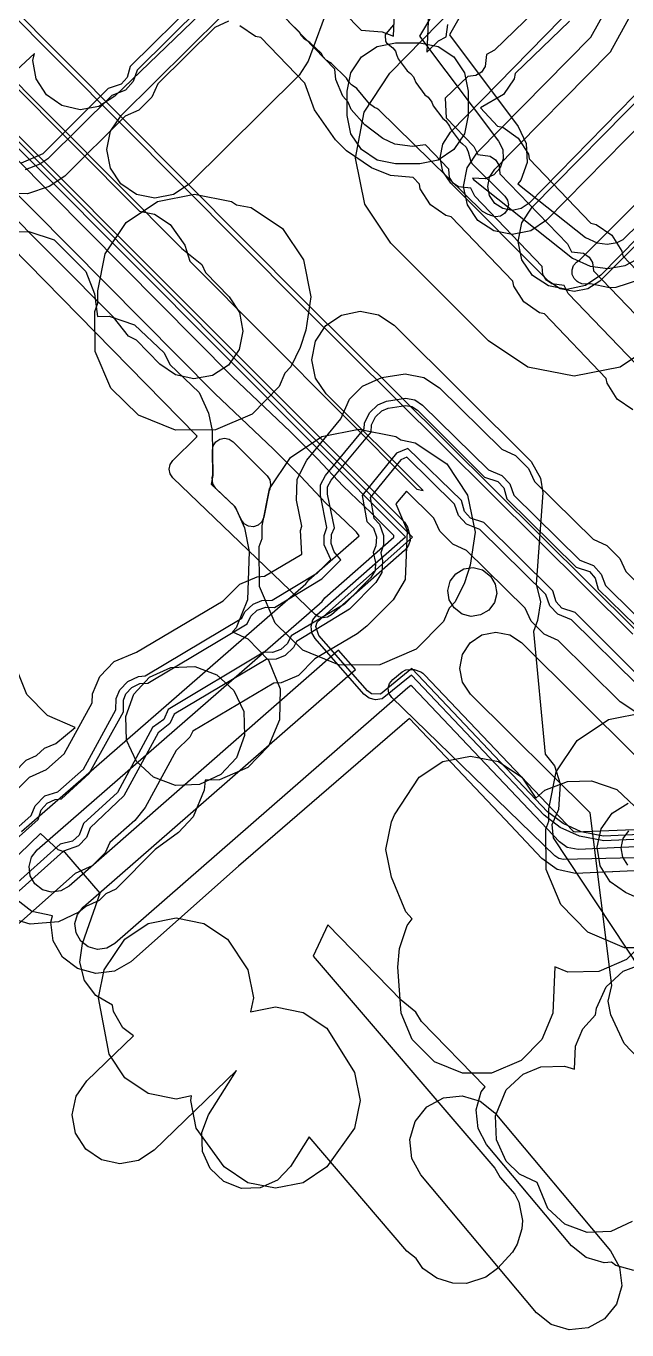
# Model space of a CAD drawing. Header units: metres. Extents: x -2677 to -840, y 169 to 1487.
# Drawn here: x -2262.6 to -2237.8, y 219.5 to 273.4 of the extents above; entities that cross this region are included whole.
import ezdxf

# ---------------------------------------------------------------- set-up
doc = ezdxf.new("R2010")
doc.units = ezdxf.units.M
for name, color, linetype in [('AI_GREENING_ALLOWED_ZONE', 4, 'Continuous'), ('AI_GREENING_EXCLUSIONS', 1, 'Continuous'), ('AI_GREENING_LAWN', 82, 'Continuous')]:
    doc.layers.add(name, color=color, linetype=linetype)

msp = doc.modelspace()

# ---------------------------------------------------------------- linework, layer by layer
at = {"layer": 'AI_GREENING_ALLOWED_ZONE'}
msp.add_lwpolyline([(-2254.936, 255.841), (-2254.9, 256.034), (-2254.793, 256.198), (-2254.631, 256.308), (-2254.438, 256.348), (-2254.245, 256.31), (-2254.082, 256.201), (-2252.673, 254.786), (-2252.565, 254.624), (-2252.527, 254.433), (-2252.565, 254.242), (-2252.582, 254.2), (-2252.804, 253.086), (-2252.886, 252.894), (-2253.04, 252.753), (-2253.238, 252.686), (-2253.445, 252.707), (-2253.627, 252.81), (-2253.75, 252.978), (-2253.966, 253.457), (-2254.022, 253.536), (-2254.787, 254.26), (-2254.918, 254.464), (-2254.937, 254.705), (-2254.925, 254.778), (-2254.922, 254.822), (-2254.936, 255.841)], close=True, dxfattribs=at)
at = {"layer": 'AI_GREENING_EXCLUSIONS'}
for points in [[(-2325.713, 336.745), (-2251.257, 261.866), (-2237.542, 248.241)], [(-2325.578, 336.893), (-2251.116, 262.007), (-2237.407, 248.388)], [(-2244.317, 274.451), (-2245.13, 273.036), (-2242.296, 269.235), (-2241.961, 268.53), (-2241.921, 267.751), (-2242.182, 267.016), (-2242.311, 266.872), (-2239.507, 264.654), (-2239.03, 264.429), (-2238.61, 264.373), (-2238.192, 264.447), (-2237.954, 264.572), (-2200.508, 301.25)], [(-2216.703, 280.114), (-2236.444, 260.373), (-2238.066, 259.289), (-2239.98, 258.909), (-2241.893, 259.29), (-2243.515, 260.374), (-2247.556, 264.415), (-2248.634, 266.025), (-2249.02, 267.924), (-2248.655, 269.826), (-2247.593, 271.448), (-2227.998, 291.465)], [(-2234.856, 240.063), (-2238.762, 239.891), (-2239.679, 240.065), (-2240.428, 240.405), (-2241.074, 240.891), (-2246.69, 246.828), (-2247.98, 245.753), (-2248.361, 245.778), (-2248.516, 245.896), (-2250.531, 248.191), (-2250.654, 248.553), (-2250.603, 248.742), (-2246.658, 252.257), (-2284.986, 290.743)], [(-2235.04, 239.854), (-2238.754, 239.692), (-2239.759, 239.882), (-2240.547, 240.244), (-2241.219, 240.754), (-2246.703, 246.551), (-2247.916, 245.563), (-2248.187, 245.528), (-2248.45, 245.598), (-2248.666, 245.764), (-2250.681, 248.059), (-2250.818, 248.296), (-2250.853, 248.566), (-2250.783, 248.83), (-2250.617, 249.047), (-2246.95, 252.266), (-2284.989, 290.462)], [(-2245.145, 275.05), (-2246.377, 272.98), (-2243.098, 268.637), (-2242.93, 268.285), (-2242.91, 267.895), (-2243.041, 267.528), (-2243.302, 267.238), (-2243.654, 267.07), (-2244.182, 267.099), (-2244.144, 267.044), (-2244.144, 267.044), (-2240.038, 263.799), (-2239.316, 263.458), (-2238.588, 263.362), (-2237.865, 263.489), (-2237.401, 263.733), (-2211.428, 289.118)], [(-2219.168, 282.599), (-2238.919, 262.848), (-2239.405, 262.523), (-2239.98, 262.409), (-2240.554, 262.523), (-2241.04, 262.848), (-2245.081, 266.889), (-2245.404, 267.372), (-2245.52, 267.942), (-2245.41, 268.513), (-2245.092, 268.999), (-2225.497, 289.017)], [(-2269.367, 277.432), (-2256.203, 264.191), (-2255.376, 263.525), (-2255.218, 263.196), (-2254.243, 262.198), (-2253.817, 261.544), (-2253.673, 260.777), (-2253.834, 260.014), (-2254.275, 259.37), (-2254.929, 258.944), (-2255.696, 258.8), (-2256.459, 258.961), (-2257.103, 259.402), (-2258.077, 260.399), (-2258.401, 260.563), (-2259.019, 261.351), (-2273.574, 275.989)], [(-2269.367, 277.432), (-2256.203, 264.191), (-2255.376, 263.525), (-2255.218, 263.196), (-2254.243, 262.198), (-2253.817, 261.544), (-2253.673, 260.777), (-2253.834, 260.014), (-2254.275, 259.37), (-2254.929, 258.944), (-2255.696, 258.8), (-2256.459, 258.961), (-2257.103, 259.402), (-2258.077, 260.399), (-2258.401, 260.563), (-2259.019, 261.351), (-2273.574, 275.989)], [(-2249.178, 276.802), (-2250.968, 271.945), (-2251.343, 271.362), (-2255.892, 266.851), (-2256.542, 266.421), (-2257.308, 266.272), (-2258.073, 266.427), (-2258.72, 266.864), (-2259.151, 267.515), (-2259.299, 268.281), (-2259.144, 269.045), (-2258.707, 269.692), (-2254.536, 273.826)], [(-2250.905, 275.407), (-2248.776, 273.22), (-2247.916, 273.161), (-2247.443, 272.974), (-2247.322, 275.823)], [(-2254.004, 275.272), (-2258.972, 270.493), (-2259.629, 270.072), (-2260.397, 269.935), (-2261.16, 270.102), (-2261.8, 270.548), (-2262.221, 271.205), (-2262.358, 271.973), (-2262.297, 272.252), (-2263.402, 271.219), (-2257.943, 265.742), (-2257.334, 265.619), (-2256.686, 265.185), (-2256.068, 264.328), (-2255.872, 263.663), (-2246.48, 254.239), (-2246.212, 254.185), (-2250.231, 258.176), (-2250.667, 258.824), (-2250.822, 259.588), (-2250.672, 260.354), (-2250.241, 261.005), (-2249.594, 261.441), (-2248.829, 261.595), (-2248.063, 261.446), (-2247.413, 261.015), (-2241.747, 255.379), (-2241.365, 254.699), (-2241.266, 254.086), (-2241.553, 250.303), (-2241.373, 249.573), (-2241.491, 248.802), (-2241.656, 248.347), (-2241.176, 243.277), (-2240.784, 242.795), (-2240.56, 242.047), (-2240.628, 240.993), (-2240.9, 240.355), (-2240.848, 239.811), (-2236.61, 233.418)], [(-2245.935, 275.494), (-2246.07, 272.312), (-2245.589, 272.781), (-2245.261, 272.948), (-2245.202, 273.454)], [(-2240.786, 274.807), (-2243.267, 272.39), (-2243.594, 272.223), (-2243.654, 271.717), (-2243.809, 271.492), (-2244.038, 271.343), (-2244.377, 271.309), (-2245.305, 270.405), (-2245.261, 269.595), (-2244.118, 268.405), (-2243.953, 268.077), (-2243.447, 268.014), (-2243.223, 267.857), (-2243.076, 267.627), (-2243.043, 267.288), (-2240.254, 264.387), (-2240.089, 264.058), (-2239.584, 263.995), (-2239.36, 263.839), (-2239.212, 263.609), (-2239.18, 263.269), (-2236.391, 260.368)], [(-2236.234, 270.322), (-2241.125, 265.366), (-2241.771, 264.928), (-2242.535, 264.771), (-2243.302, 264.918), (-2243.302, 264.918), (-2243.953, 265.347), (-2244.391, 265.993), (-2244.549, 266.758), (-2244.401, 267.524), (-2243.972, 268.176), (-2239.279, 272.932), (-2238.367, 274.601)], [(-2235.331, 239.541), (-2239.816, 239.338), (-2240.269, 239.424), (-2240.587, 239.65), (-2246.656, 246.065), (-2246.724, 246.114), (-2246.859, 246.025), (-2258.964, 235.448), (-2259.302, 235.254), (-2259.689, 235.204), (-2260.066, 235.305), (-2260.375, 235.544), (-2260.569, 235.882), (-2260.619, 236.269), (-2260.518, 236.645), (-2260.28, 236.955), (-2249.02, 246.786), (-2249.717, 247.58), (-2260.859, 237.814), (-2261.197, 237.62), (-2261.584, 237.569), (-2261.961, 237.671), (-2262.27, 237.91), (-2262.464, 238.248), (-2262.514, 238.635), (-2262.412, 239.012), (-2262.174, 239.321), (-2250.399, 249.588), (-2250.283, 249.74), (-2247.427, 252.247), (-2247.425, 252.317), (-2248.367, 253.259), (-2249.53, 254.36), (-2250.593, 255.487), (-2251.71, 256.606), (-2254.119, 258.896), (-2269.146, 274.055)], [(-2255.542, 274.491), (-2258.333, 271.724), (-2258.459, 271.264), (-2258.701, 270.995), (-2259.249, 270.816), (-2261.952, 268.108), (-2262.837, 267.727)], [(-2255.385, 274.196), (-2258.039, 271.566), (-2258.21, 271.096), (-2258.534, 270.746), (-2259.093, 270.522), (-2261.74, 267.895), (-2262.066, 267.68), (-2262.681, 267.453)], [(-2236.87, 271.141), (-2241.837, 266.069), (-2242.16, 265.85), (-2242.542, 265.771), (-2242.925, 265.845), (-2242.925, 265.845), (-2243.251, 266.059), (-2243.47, 266.382), (-2243.549, 266.764), (-2243.475, 267.147), (-2243.26, 267.473), (-2238.468, 272.33), (-2237.334, 274.407)], [(-2254.267, 273.592), (-2254.83, 273.335), (-2257.187, 271), (-2257.434, 270.457), (-2257.975, 269.917), (-2258.538, 269.661), (-2261.037, 267.185), (-2261.687, 266.754), (-2262.58, 266.453), (-2263.469, 266.473)], [(-2237.435, 259.434), (-2240.224, 262.335), (-2240.389, 262.664), (-2240.894, 262.727), (-2241.118, 262.883), (-2241.266, 263.113), (-2241.298, 263.453), (-2244.087, 266.354), (-2244.252, 266.682), (-2244.758, 266.746), (-2244.982, 266.902), (-2245.129, 267.132), (-2245.162, 267.471), (-2246.125, 268.474), (-2246.666, 268.408), (-2247.384, 268.514), (-2247.883, 268.748), (-2248.629, 269.303), (-2249.195, 269.938), (-2249.326, 270.243), (-2249.544, 270.491), (-2249.824, 271.186), (-2249.865, 271.615), (-2251.967, 273.774)], [(-2240.165, 273.598), (-2242.413, 271.425), (-2242.46, 271.204), (-2242.902, 270.561), (-2243.852, 270.005), (-2243.146, 269.253), (-2242.926, 269.205), (-2242.286, 268.758), (-2241.865, 268.101), (-2241.83, 267.901), (-2239.283, 265.234), (-2239.063, 265.186), (-2238.423, 264.74), (-2238.002, 264.083), (-2237.966, 263.883), (-2235.419, 261.216)], [(-2262.832, 240.074), (-2251.07, 250.324), (-2250.942, 250.491), (-2248.869, 252.312), (-2248.975, 252.454), (-2249.442, 252.921), (-2250.248, 253.664), (-2251.295, 254.775), (-2252.413, 255.894), (-2254.829, 258.192), (-2269.855, 273.349)], [(-2237.552, 257.518), (-2238.192, 257.964), (-2238.613, 258.621), (-2238.648, 258.821), (-2241.195, 261.488), (-2241.415, 261.536), (-2242.055, 261.982), (-2242.476, 262.64), (-2242.512, 262.839), (-2245.059, 265.506), (-2245.279, 265.555), (-2245.919, 266.001), (-2246.34, 266.658), (-2246.375, 266.858), (-2246.639, 267.132), (-2247.569, 267.214), (-2248.359, 267.528), (-2249.385, 268.237), (-2249.843, 268.683), (-2250.713, 269.923), (-2251.111, 271.031), (-2252.933, 272.92), (-2253.153, 272.967), (-2253.796, 273.409)], [(-2233.46, 268.6), (-2238.867, 263.094), (-2239.513, 262.656), (-2240.277, 262.499), (-2241.043, 262.646), (-2241.695, 263.075), (-2242.133, 263.721), (-2242.29, 264.485), (-2242.143, 265.252), (-2241.714, 265.903), (-2236.869, 270.813)], [(-2263.26, 264.878), (-2262.525, 264.898), (-2261.475, 264.546), (-2260.165, 263.241), (-2259.804, 262.312), (-2259.679, 261.381), (-2259.205, 261.394), (-2258.155, 261.042), (-2256.931, 259.883), (-2256.699, 259.391), (-2255.483, 258.24), (-2255.097, 257.384), (-2254.942, 256.665), (-2254.922, 254.8), (-2254.98, 254.443), (-2253.986, 253.502), (-2253.601, 252.646), (-2253.418, 251.657), (-2253.484, 249.665), (-2253.954, 248.5), (-2254.098, 248.334), (-2253.474, 248.052), (-2252.61, 247.162), (-2252.137, 245.982), (-2252.156, 244.697), (-2252.61, 243.614), (-2253.474, 242.724), (-2254.636, 242.217), (-2255.237, 242.197), (-2255.27, 241.787), (-2255.732, 240.691), (-2256.336, 240.034), (-2257.305, 239.333), (-2258.927, 237.695), (-2259.338, 237.502), (-2259.617, 237.224), (-2260.165, 236.98), (-2260.452, 236.738), (-2261.295, 236.345), (-2262.47, 236.24), (-2263.6, 236.594)], [(-2263.039, 241.786), (-2262.499, 242.326), (-2261.795, 242.641), (-2261.059, 243.294), (-2259.907, 245.405), (-2259.887, 245.774), (-2259.585, 246.497), (-2259.585, 246.497), (-2258.991, 247.116), (-2258.073, 247.492), (-2254.483, 249.624), (-2253.804, 250.313), (-2253.082, 250.615), (-2252.784, 250.634), (-2251.242, 251.551), (-2251.298, 252.527), (-2251.241, 252.714), (-2251.452, 253.783), (-2251.429, 254.659), (-2251.034, 255.442), (-2249.626, 257.15), (-2249.269, 257.961), (-2248.728, 258.502), (-2247.927, 258.857), (-2246.958, 259.006), (-2246.191, 258.859), (-2245.54, 258.43), (-2242.971, 255.895), (-2242.402, 255.637), (-2241.862, 255.097), (-2241.616, 254.559), (-2239.19, 252.164), (-2238.621, 251.906), (-2238.08, 251.366), (-2237.835, 250.828), (-2235.993, 249.01)], [(-2265.134, 238.341), (-2262.423, 240.744), (-2262.264, 241.147), (-2261.861, 241.55), (-2261.319, 241.721), (-2260.264, 242.662), (-2258.927, 245.11), (-2258.907, 245.576), (-2258.756, 245.938), (-2258.756, 245.938), (-2258.432, 246.287), (-2257.992, 246.492), (-2257.719, 246.511), (-2253.72, 248.909), (-2253.594, 249.16), (-2253.245, 249.483), (-2252.884, 249.635), (-2252.469, 249.654), (-2250.59, 250.775), (-2250.033, 251.335), (-2250.318, 251.934), (-2250.318, 252.329), (-2250.205, 252.651), (-2250.471, 253.977), (-2250.46, 254.415), (-2250.262, 254.806), (-2248.664, 256.738), (-2248.644, 256.962), (-2248.44, 257.402), (-2248.09, 257.726), (-2247.729, 257.877), (-2246.951, 258.006), (-2246.568, 257.932), (-2246.242, 257.718), (-2243.523, 255.032), (-2242.961, 254.808), (-2242.637, 254.458), (-2242.467, 253.991), (-2239.741, 251.301), (-2239.18, 251.077), (-2238.856, 250.727), (-2238.685, 250.26), (-2236.361, 247.969)], [(-2265.049, 237.986), (-2262.14, 240.569), (-2262.015, 240.98), (-2261.772, 241.248), (-2261.44, 241.407), (-2261.173, 241.427), (-2260.026, 242.472), (-2258.608, 245.033), (-2258.613, 245.517), (-2258.613, 245.517), (-2258.507, 245.77), (-2258.265, 246.038), (-2257.932, 246.198), (-2257.606, 246.217), (-2253.499, 248.675), (-2253.346, 248.992), (-2253.077, 249.235), (-2252.727, 249.36), (-2252.373, 249.345), (-2250.404, 250.536), (-2249.63, 251.316), (-2249.899, 251.643), (-2250.024, 251.993), (-2250.004, 252.367), (-2249.883, 252.643), (-2250.177, 254.035), (-2250.169, 254.341), (-2250.03, 254.615), (-2248.37, 256.599), (-2248.35, 256.902), (-2248.191, 257.235), (-2247.922, 257.477), (-2247.669, 257.583), (-2246.949, 257.706), (-2246.681, 257.654), (-2246.453, 257.504), (-2243.679, 254.738), (-2243.129, 254.559), (-2242.886, 254.29), (-2242.761, 253.832), (-2239.898, 251.007), (-2239.347, 250.828), (-2239.105, 250.559), (-2238.979, 250.101), (-2236.434, 247.619)], [(-2237.16, 246.368), (-2239.934, 249.135), (-2240.484, 249.314), (-2240.726, 249.582), (-2240.852, 250.04), (-2243.715, 252.866), (-2244.265, 253.045), (-2244.508, 253.313), (-2244.633, 253.771), (-2246.848, 255.927), (-2247.323, 255.73), (-2248.739, 253.981), (-2248.546, 252.907), (-2248.277, 252.62), (-2248.152, 252.27), (-2248.171, 251.896), (-2248.293, 251.62), (-2248.193, 251.212), (-2248.21, 250.874), (-2248.383, 250.584), (-2249.473, 249.487), (-2251.678, 248.173), (-2251.831, 247.856), (-2252.1, 247.613), (-2252.45, 247.488), (-2252.804, 247.503), (-2256.763, 245.129), (-2256.939, 244.713), (-2257.411, 244.386), (-2258.855, 241.695), (-2260.268, 240.413), (-2260.447, 239.923), (-2260.716, 239.68), (-2261.236, 239.555), (-2263.94, 237.127)], [(-2237.37, 246.155), (-2240.09, 248.84), (-2240.651, 249.065), (-2240.975, 249.414), (-2241.146, 249.882), (-2243.871, 252.571), (-2244.433, 252.796), (-2244.756, 253.145), (-2244.927, 253.613), (-2246.899, 255.556), (-2247.136, 255.457), (-2248.417, 253.899), (-2248.252, 253.037), (-2248.028, 252.788), (-2247.858, 252.329), (-2247.858, 251.934), (-2247.971, 251.612), (-2247.899, 251.27), (-2247.923, 250.787), (-2248.171, 250.372), (-2249.261, 249.275), (-2251.457, 247.939), (-2251.583, 247.688), (-2251.932, 247.364), (-2252.293, 247.213), (-2252.708, 247.194), (-2256.509, 244.931), (-2256.691, 244.545), (-2257.171, 244.167), (-2258.592, 241.551), (-2259.985, 240.237), (-2260.145, 239.835), (-2260.469, 239.485), (-2261.09, 239.261), (-2263.713, 236.928)], [(-2237.421, 245.014), (-2238.073, 245.443), (-2240.641, 247.977), (-2241.21, 248.236), (-2241.751, 248.776), (-2241.996, 249.314), (-2244.423, 251.708), (-2244.992, 251.967), (-2245.532, 252.507), (-2245.777, 253.045), (-2246.907, 254.16), (-2247.345, 253.629), (-2246.878, 252.527), (-2246.966, 250.498), (-2247.461, 249.667), (-2248.551, 248.57), (-2248.948, 248.261), (-2250.694, 247.224), (-2251.373, 246.535), (-2252.095, 246.233), (-2252.393, 246.214), (-2255.742, 244.224), (-2255.862, 243.986), (-2256.43, 243.427), (-2257.714, 241.072), (-2258.143, 240.534), (-2259.171, 239.621), (-2259.369, 239.196), (-2259.909, 238.656), (-2260.614, 238.341), (-2262.956, 236.263)], [(-2236.982, 230.35), (-2237.91, 231.313), (-2238.453, 232.491), (-2238.569, 233.064), (-2238.411, 233.71), (-2239.32, 240.855), (-2239.32, 240.855), (-2244.265, 245.765), (-2244.592, 246.25), (-2244.708, 246.824), (-2244.596, 247.399), (-2244.272, 247.886), (-2243.787, 248.213), (-2243.213, 248.329), (-2242.639, 248.217), (-2242.151, 247.894), (-2237.412, 243.188)], [(-2264.66, 240.967), (-2262.634, 243.023), (-2262.201, 243.225), (-2261.883, 243.525), (-2261.404, 243.725), (-2260.605, 244.375), (-2261.751, 244.871), (-2262.606, 245.749), (-2263.076, 246.914)], [(-2236.16, 235.272), (-2237.898, 235.272), (-2239.407, 235.919), (-2240.53, 237.063), (-2241.134, 238.508), (-2241.15, 240.169), (-2241.026, 240.505), (-2241.026, 241.018), (-2240.722, 242.549), (-2239.854, 243.846), (-2238.557, 244.714), (-2237.026, 245.018)], [(-2237.491, 238.457), (-2238.374, 238.412), (-2238.391, 238.413), (-2239.916, 238.338), (-2240.677, 238.511), (-2241.314, 238.963), (-2242.829, 240.579), (-2246.789, 244.751), (-2253.856, 238.647), (-2258.306, 234.695), (-2258.983, 234.306), (-2259.757, 234.206), (-2260.51, 234.409), (-2261.128, 234.886), (-2261.517, 235.562), (-2261.617, 236.336), (-2261.55, 236.585), (-2262.405, 236.775), (-2263.023, 237.252)], [(-2236.955, 235.659), (-2237.81, 234.782), (-2238.961, 234.284), (-2240.23, 234.267), (-2240.773, 234.477), (-2240.859, 232.563), (-2241.312, 231.48), (-2242.167, 230.603), (-2243.399, 230.088), (-2244.587, 230.088), (-2245.752, 230.558), (-2246.674, 231.48), (-2247.127, 232.563), (-2247.272, 234.464), (-2247.192, 235.239), (-2246.881, 236.186), (-2246.677, 236.47), (-2246.937, 236.75), (-2247.531, 238.187), (-2247.759, 239.335), (-2247.531, 240.483), (-2247.398, 240.771), (-2247.398, 240.771), (-2246.379, 242.32), (-2245.406, 242.971), (-2244.258, 243.199), (-2243.11, 242.971), (-2242.137, 242.32), (-2241.557, 241.452), (-2241.187, 241.795), (-2240.256, 242.145), (-2239.262, 242.172), (-2238.212, 241.82), (-2236.988, 240.661)], [(-2235.964, 236.709), (-2237.847, 237.552), (-2238.483, 238.004), (-2238.898, 238.665), (-2239.028, 239.434), (-2238.854, 240.195), (-2238.402, 240.831), (-2237.741, 241.246)], [(-2237.507, 221.915), (-2238.256, 222.132), (-2238.432, 222.273), (-2238.73, 222.241), (-2239.479, 222.46), (-2240.088, 222.948), (-2243.594, 227.131), (-2243.948, 227.789), (-2244.032, 228.565), (-2243.814, 229.314), (-2243.654, 229.516), (-2246.284, 232.227), (-2246.527, 232.603), (-2247.131, 233.1), (-2250.16, 236.223), (-2250.764, 234.925), (-2243.25, 226.155), (-2243.036, 225.773), (-2242.428, 225.083), (-2242.269, 224.75), (-2242.118, 223.996), (-2242.137, 223.646), (-2242.328, 223.007), (-2242.522, 222.677), (-2243.147, 222.002), (-2243.631, 221.643), (-2244.424, 221.39), (-2244.992, 221.4), (-2245.659, 221.609), (-2246.227, 222.008), (-2246.513, 222.422), (-2246.891, 222.72), (-2250.938, 227.444), (-2251.704, 226.226), (-2252.241, 225.659), (-2252.953, 225.341), (-2253.733, 225.319), (-2254.462, 225.598), (-2255.029, 226.134), (-2255.347, 226.847), (-2255.369, 227.627), (-2255.09, 228.356), (-2253.938, 230.188), (-2257.339, 226.895), (-2257.995, 226.472), (-2258.762, 226.332), (-2259.525, 226.497), (-2260.167, 226.941), (-2260.59, 227.596), (-2260.73, 228.364), (-2260.565, 229.127), (-2260.121, 229.769), (-2258.202, 231.626), (-2258.639, 231.962), (-2259.028, 232.638), (-2259.061, 232.892), (-2259.757, 233.294), (-2260.225, 233.918), (-2260.418, 234.674), (-2260.307, 235.447), (-2259.575, 237.525), (-2261.033, 239.227), (-2261.317, 239.319), (-2262.046, 239.995), (-2266.436, 235.744)], [(-2237.756, 238.69), (-2237.963, 239.021), (-2238.029, 239.405), (-2237.942, 239.786), (-2237.716, 240.104)], [(-2237.574, 223.944), (-2238.456, 223.534), (-2239.442, 223.495), (-2240.359, 223.836), (-2241.058, 224.484), (-2241.506, 225.558), (-2242.241, 225.906), (-2242.781, 226.446), (-2243.19, 227.328), (-2243.229, 228.314), (-2242.781, 229.39), (-2242.082, 230.037), (-2241.359, 230.339), (-2240.373, 230.378), (-2239.96, 230.248), (-2239.96, 230.248), (-2239.921, 231.196), (-2239.619, 231.919), (-2239.094, 232.495), (-2239.055, 232.776), (-2238.646, 233.658), (-2237.947, 234.305), (-2237.03, 234.646)]]:
    msp.add_lwpolyline(points, dxfattribs=at)
for points in [[(-2244.946, 268.286), (-2245.595, 267.852), (-2246.36, 267.7), (-2247.36, 267.7), (-2248.125, 267.852), (-2248.774, 268.286), (-2249.208, 268.935), (-2249.36, 269.7), (-2249.36, 270.7), (-2249.208, 271.465), (-2248.774, 272.114), (-2248.125, 272.548), (-2247.36, 272.7), (-2246.36, 272.7), (-2245.595, 272.548), (-2244.946, 272.114), (-2244.512, 271.465), (-2244.36, 270.7), (-2244.36, 269.7), (-2244.512, 268.935), (-2244.946, 268.286)], [(-2253.94, 266.003), (-2253.337, 265.884), (-2252.04, 265.016), (-2251.172, 263.719), (-2250.868, 262.188), (-2251.075, 260.817), (-2251.301, 260.092), (-2251.694, 259.302), (-2251.943, 259.035), (-2252.172, 258.486), (-2253.295, 257.342), (-2254.804, 256.695), (-2256.465, 256.679), (-2257.987, 257.299), (-2259.131, 258.422), (-2259.778, 259.931), (-2259.794, 261.592), (-2259.67, 261.928), (-2259.67, 262.441), (-2259.366, 263.972), (-2258.498, 265.269), (-2257.201, 266.137), (-2255.67, 266.441), (-2254.139, 266.137), (-2253.94, 266.003)], [(-2247.346, 256.414), (-2247.147, 256.28), (-2246.544, 256.161), (-2245.247, 255.293), (-2244.379, 253.996), (-2244.075, 252.465), (-2244.282, 251.094), (-2244.508, 250.369), (-2244.901, 249.579), (-2245.15, 249.312), (-2245.379, 248.763), (-2246.502, 247.619), (-2248.011, 246.972), (-2249.672, 246.956), (-2251.194, 247.576), (-2252.338, 248.699), (-2252.985, 250.208), (-2253.001, 251.869), (-2252.877, 252.205), (-2252.877, 252.718), (-2252.573, 254.249), (-2251.705, 255.546), (-2250.408, 256.414), (-2248.877, 256.718), (-2247.346, 256.414)], [(-2244.607, 249.074), (-2244.941, 249.33), (-2245.141, 249.665), (-2245.197, 250.051), (-2245.102, 250.429), (-2244.869, 250.742), (-2244.534, 250.942), (-2244.148, 250.999), (-2243.77, 250.903), (-2243.436, 250.647), (-2243.236, 250.312), (-2243.179, 249.926), (-2243.275, 249.548), (-2243.508, 249.235), (-2243.843, 249.035), (-2244.229, 248.978), (-2244.607, 249.074)], [(-2253.6, 244.05), (-2253.941, 243.133), (-2254.588, 242.434), (-2255.47, 242.025), (-2256.456, 241.986), (-2257.373, 242.327), (-2258.072, 242.974), (-2258.481, 243.856), (-2258.52, 244.842), (-2258.179, 245.759), (-2257.532, 246.458), (-2256.65, 246.867), (-2255.664, 246.906), (-2254.747, 246.565), (-2254.048, 245.918), (-2253.639, 245.036), (-2253.6, 244.05)], [(-2253.241, 233.203), (-2253.358, 232.617), (-2252.327, 232.822), (-2251.179, 232.594), (-2250.206, 231.943), (-2249.056, 230.106), (-2248.828, 228.958), (-2249.056, 227.81), (-2250.206, 226.205), (-2251.179, 225.554), (-2252.327, 225.326), (-2253.475, 225.554), (-2254.448, 226.205), (-2255.6, 227.81), (-2255.828, 228.958), (-2255.792, 229.14), (-2256.437, 229.012), (-2257.585, 229.24), (-2258.558, 229.891), (-2259.209, 230.864), (-2259.641, 233.203), (-2259.413, 234.351), (-2258.558, 235.629), (-2257.585, 236.28), (-2256.437, 236.508), (-2255.289, 236.28), (-2254.316, 235.629), (-2253.469, 234.351), (-2253.241, 233.203)], [(-2246.69, 226.558), (-2246.775, 227.334), (-2246.556, 228.083), (-2246.067, 228.691), (-2245.383, 229.066), (-2244.607, 229.151), (-2243.858, 228.932), (-2243.25, 228.443), (-2238.469, 222.741), (-2238.094, 222.057), (-2238.01, 221.281), (-2238.228, 220.532), (-2238.717, 219.924), (-2239.401, 219.549), (-2240.177, 219.464), (-2240.926, 219.683), (-2241.534, 220.171), (-2246.315, 225.874), (-2246.69, 226.558)]]:
    msp.add_lwpolyline(points, close=True, dxfattribs=at)
at = {"layer": 'AI_GREENING_LAWN'}
for points in [[(-2199.82, 299.51), (-2237.081, 263.019), (-2237.271, 262.902), (-2238.246, 262.575), (-2238.511, 262.56), (-2239.3, 262.731), (-2239.501, 262.718), (-2239.661, 262.734), (-2239.807, 262.8), (-2239.844, 262.824), (-2239.978, 262.954), (-2240.055, 263.124), (-2240.064, 263.311), (-2240.004, 263.487), (-2239.884, 263.63), (-2239.832, 263.658), (-2239.739, 263.725), (-2220.014, 283.45)], [(-2272.756, 278.658), (-2246.995, 252.877), (-2246.869, 252.663), (-2246.772, 252.328), (-2246.756, 252.122), (-2246.826, 251.927), (-2246.899, 251.808), (-2246.995, 251.695), (-2250.012, 249.045), (-2250.171, 248.951), (-2250.353, 248.921), (-2250.534, 248.959), (-2250.688, 249.06), (-2256.571, 254.703), (-2256.684, 254.867), (-2256.725, 255.061), (-2256.686, 255.256), (-2256.575, 255.421), (-2255.591, 256.39), (-2255.567, 256.424), (-2255.59, 256.459), (-2286.946, 288.441)], [(-2247.445, 273.442), (-2247.768, 273.075), (-2247.791, 273.033), (-2247.796, 272.985), (-2247.775, 272.779), (-2247.762, 272.735), (-2247.733, 272.699), (-2247.48, 272.49), (-2247.364, 272.35), (-2247.305, 272.178), (-2247.3, 272.149), (-2247.254, 272.037), (-2246.878, 271.536), (-2246.748, 271.435), (-2246.622, 271.292), (-2246.597, 271.22), (-2246.591, 271.222), (-2246.52, 271.053), (-2246.145, 270.552), (-2246.018, 270.454), (-2245.858, 270.239), (-2245.8, 270.089), (-2245.412, 269.568), (-2245.285, 269.47), (-2245.125, 269.255), (-2245.067, 269.106), (-2244.69, 268.598), (-2244.599, 268.52), (-2244.443, 268.389), (-2244.352, 268.196), (-2244.268, 267.828), (-2244.202, 267.71), (-2242.843, 266.356), (-2242.733, 266.19), (-2242.696, 265.994), (-2242.739, 265.799), (-2242.855, 265.636), (-2243.025, 265.532), (-2243.223, 265.503), (-2243.416, 265.553), (-2243.472, 265.581), (-2243.533, 265.595), (-2243.768, 265.725), (-2248.047, 269.933), (-2248.13, 269.987), (-2248.231, 270.027), (-2248.434, 270.174), (-2248.959, 270.813), (-2249.137, 270.932), (-2249.136, 270.934), (-2249.186, 270.96), (-2249.307, 271.1), (-2249.391, 271.244), (-2250.011, 271.851), (-2250.169, 271.943), (-2250.166, 271.949), (-2250.234, 271.984), (-2250.359, 272.127), (-2250.442, 272.27), (-2250.9, 272.719), (-2251.058, 272.811), (-2251.055, 272.816), (-2251.123, 272.851), (-2251.248, 272.995), (-2251.331, 273.137), (-2251.789, 273.586)], [(-2235.144, 239.045), (-2240.409, 238.928), (-2240.603, 238.963), (-2240.768, 239.07), (-2247.516, 245.62), (-2247.633, 245.796), (-2247.633, 245.796), (-2247.667, 246.004), (-2247.612, 246.207), (-2247.479, 246.37), (-2247.093, 246.677), (-2246.936, 246.761), (-2246.759, 246.785), (-2246.585, 246.776), (-2246.319, 246.684), (-2246.234, 246.624), (-2246.161, 246.561), (-2240.027, 240.105), (-2239.986, 240.077), (-2239.937, 240.068), (-2235.416, 240.244)]]:
    msp.add_lwpolyline(points, dxfattribs=at)

doc.saveas('drawing.dxf')
